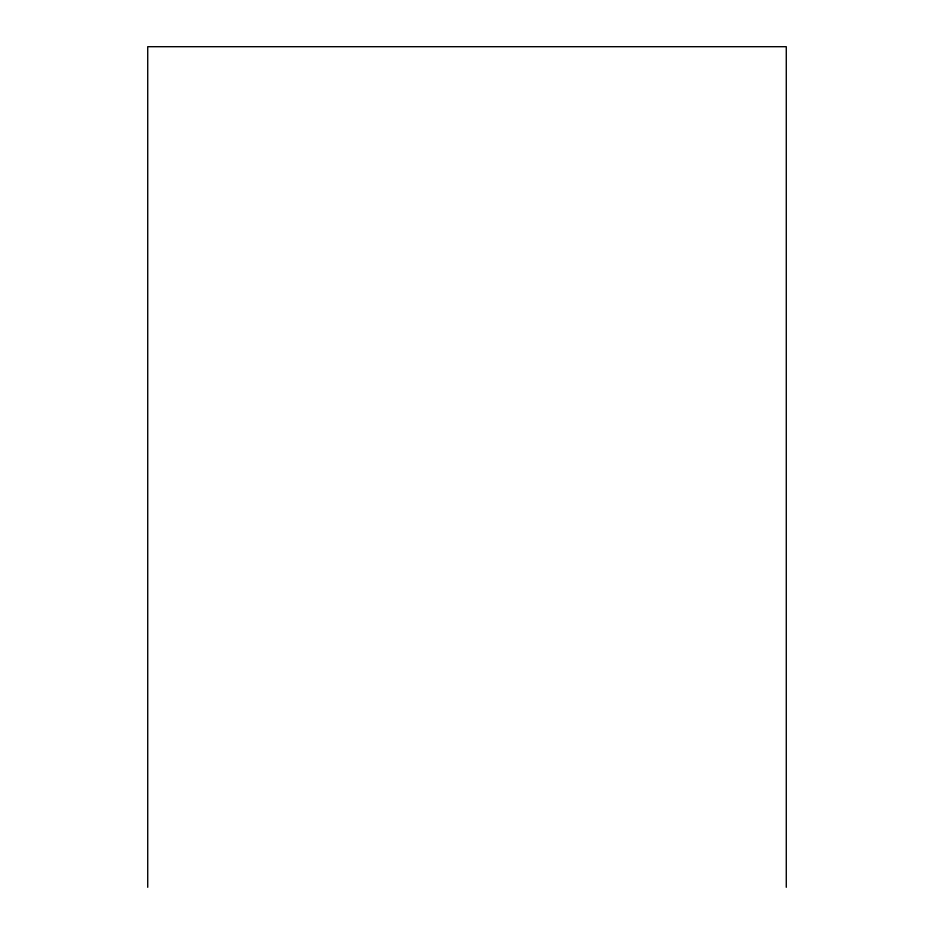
<?xml version="1.0" encoding="UTF-8"?>
<svg xmlns="http://www.w3.org/2000/svg" width="934" height="934" viewBox="0 0 934 934"><rect width="100%" height="100%" fill="white"/><g stroke="black" fill="none" stroke-linecap="round" stroke-linejoin="round"><path stroke-width="1.4" d="M786.276 887.3L786.276 46.7L147.724 46.7L147.724 887.3"/></g></svg>
